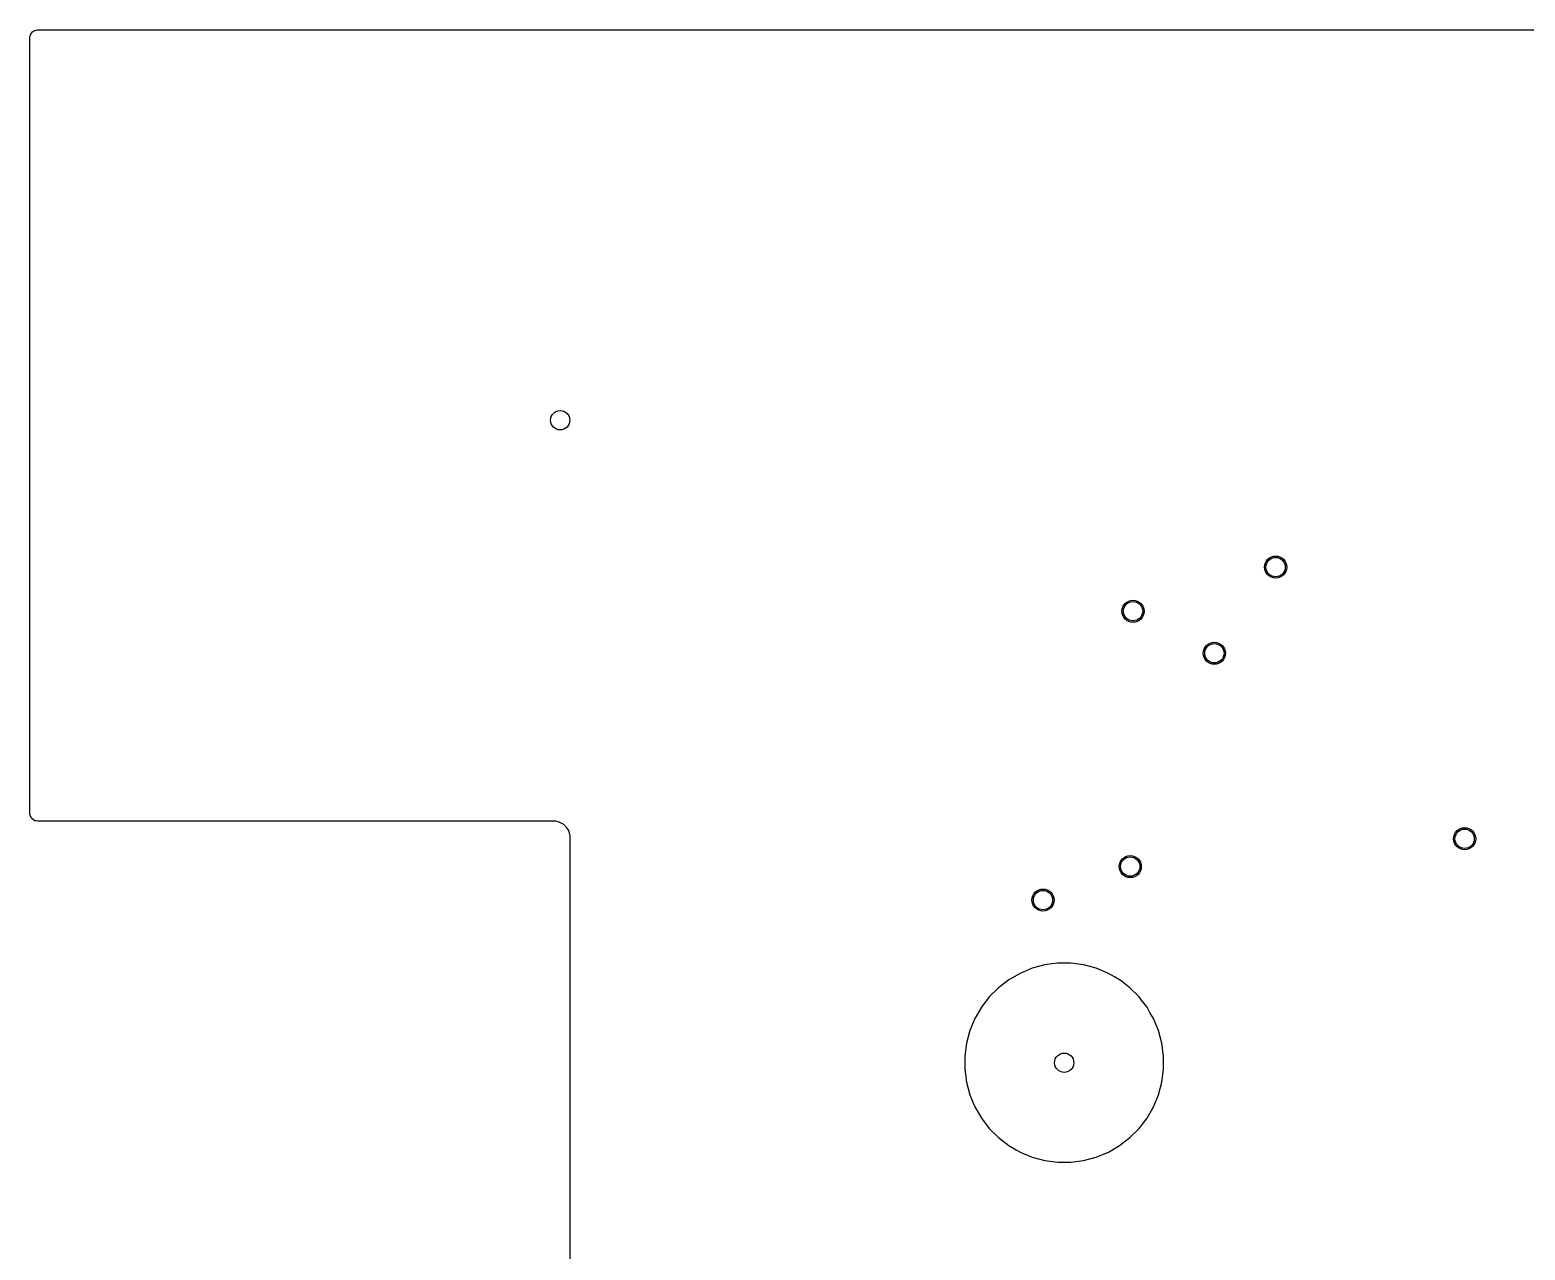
# Model space of a CAD drawing. Header units: inches. Extents: x 0.01 to 5.35, y 0.01 to 3.37.
# Drawn here: x 0.012 to 1.078, y 2.499 to 3.368 of the extents above; entities that cross this region are included whole.
import ezdxf

# ---------------------------------------------------------------- set-up
doc = ezdxf.new("R2010")
doc.units = ezdxf.units.IN
doc.header["$MEASUREMENT"] = 0
doc.layers.add('BLACK', color=250, linetype='CONTINUOUS')

msp = doc.modelspace()

# ---------------------------------------------------------------- linework, layer by layer
at = {"layer": 'BLACK', "linetype": 'CONTINUOUS'}
for p, q in [((0.0118, 3.3626), (0.012, 3.364)), ((0.0118, 3.2497), (0.0118, 3.3626)), ((0.012, 3.364), (0.0122, 3.3646)), ((0.0122, 3.3646), (0.0137, 3.3669)), ((0.0137, 3.3669), (0.0159, 3.368)), ((0.0137, 3.3669), (0.0137, 3.3669)), ((0.0159, 3.368), (0.0162, 3.3681)), ((0.0162, 3.3681), (0.0172, 3.3682)), ((0.0172, 3.3682), (5.3429, 3.3682)), ((0.0118, 3.0394), (0.0118, 3.2497)), ((0.0118, 2.9269), (0.0118, 3.0394)), ((0.0118, 2.8096), (0.0118, 2.9269)), ((0.0119, 2.8086), (0.0118, 2.8096)), ((0.012, 2.8083), (0.0119, 2.8086)), ((0.0131, 2.8061), (0.012, 2.8083)), ((0.0154, 2.8046), (0.0131, 2.8061)), ((0.0131, 2.8061), (0.0131, 2.8061)), ((0.016, 2.8044), (0.0154, 2.8046)), ((0.0174, 2.8042), (0.016, 2.8044)), ((0.3868, 2.8042), (0.0174, 2.8042)), ((0.3885, 2.8037), (0.3868, 2.8042)), ((0.3868, 2.8042), (0.3868, 2.8042)), ((0.3896, 2.8034), (0.3885, 2.8037)), ((0.3885, 2.8037), (0.3885, 2.8037)), ((0.3898, 2.8034), (0.3896, 2.8034)), ((0.3925, 2.8018), (0.3898, 2.8034)), ((0.3898, 2.8034), (0.3898, 2.8034)), ((0.3947, 2.7996), (0.3925, 2.8018)), ((0.3925, 2.8018), (0.3925, 2.8018)), ((0.3954, 2.7985), (0.3947, 2.7996)), ((0.3947, 2.7996), (0.3947, 2.7996)), ((0.3963, 2.7969), (0.3954, 2.7985)), ((0.3971, 2.7939), (0.3963, 2.7969)), ((0.3971, 2.7895), (0.3971, 2.7939)), ((0.3971, 2.6368), (0.3971, 2.7895)), ((0.7266, 2.6994), (0.718, 2.6958)), ((0.7356, 2.7018), (0.7266, 2.6994)), ((0.7445, 2.703), (0.7356, 2.7018)), ((0.7446, 2.703), (0.7445, 2.703)), ((0.7448, 2.703), (0.7446, 2.703)), ((0.7541, 2.703), (0.7448, 2.703)), ((0.7448, 2.703), (0.7448, 2.703)), ((0.7448, 2.703), (0.7448, 2.703)), ((0.7542, 2.703), (0.7541, 2.703)), ((0.7541, 2.703), (0.7541, 2.703)), ((0.7541, 2.703), (0.7541, 2.703)), ((0.7633, 2.7018), (0.7542, 2.703)), ((0.7723, 2.6994), (0.7633, 2.7018)), ((0.7809, 2.6958), (0.7723, 2.6994)), ((0.71, 2.6912), (0.7026, 2.6855)), ((0.718, 2.6958), (0.71, 2.6912)), ((0.71, 2.6912), (0.71, 2.6912)), ((0.718, 2.6958), (0.718, 2.6958)), ((0.7852, 2.6933), (0.7809, 2.6958)), ((0.7809, 2.6958), (0.7809, 2.6958)), ((0.7889, 2.6912), (0.7852, 2.6933)), ((0.7852, 2.6933), (0.7852, 2.6933)), ((0.789, 2.6911), (0.7889, 2.6912)), ((0.7889, 2.6912), (0.7889, 2.6912)), ((0.7963, 2.6855), (0.789, 2.6911)), ((0.696, 2.679), (0.6904, 2.6716)), ((0.7026, 2.6855), (0.696, 2.679)), ((0.696, 2.679), (0.696, 2.679)), ((0.696, 2.679), (0.696, 2.679)), ((0.7026, 2.6855), (0.7026, 2.6855)), ((0.7026, 2.6855), (0.7026, 2.6855)), ((0.8029, 2.679), (0.7963, 2.6855)), ((0.7963, 2.6855), (0.7963, 2.6855)), ((0.7963, 2.6855), (0.7963, 2.6855)), ((0.7963, 2.6855), (0.7963, 2.6855)), ((0.8044, 2.677), (0.8029, 2.679)), ((0.8029, 2.679), (0.8029, 2.679)), ((0.8029, 2.679), (0.8029, 2.679)), ((0.8029, 2.679), (0.8029, 2.679)), ((0.8085, 2.6716), (0.8044, 2.677)), ((0.6901, 2.6712), (0.6857, 2.6635)), ((0.6902, 2.6714), (0.6901, 2.6712)), ((0.6904, 2.6716), (0.6902, 2.6714)), ((0.8106, 2.668), (0.8085, 2.6716)), ((0.8085, 2.6716), (0.8085, 2.6716)), ((0.8131, 2.6637), (0.8106, 2.668)), ((0.8106, 2.668), (0.8106, 2.668)), ((0.6857, 2.6635), (0.6822, 2.655)), ((0.6857, 2.6635), (0.6857, 2.6635)), ((0.8131, 2.6636), (0.8131, 2.6637)), ((0.8132, 2.6636), (0.8131, 2.6636)), ((0.8132, 2.6635), (0.8132, 2.6636)), ((0.8167, 2.655), (0.8132, 2.6635)), ((0.6798, 2.646), (0.6786, 2.6368)), ((0.6822, 2.655), (0.6798, 2.646)), ((0.8191, 2.646), (0.8167, 2.655)), ((0.8203, 2.6368), (0.8191, 2.646)), ((0.3971, 2.2358), (0.3971, 2.6368)), ((0.6786, 2.6368), (0.6786, 2.6368)), ((0.6786, 2.6368), (0.6786, 2.6275)), ((0.8203, 2.6275), (0.8203, 2.6368)), ((0.6786, 2.6275), (0.6786, 2.6275)), ((0.6786, 2.6275), (0.6798, 2.6183)), ((0.8191, 2.6183), (0.8203, 2.6275)), ((0.6798, 2.6183), (0.6822, 2.6093)), ((0.8167, 2.6093), (0.8191, 2.6183)), ((0.6822, 2.6093), (0.6857, 2.6007)), ((0.8132, 2.6007), (0.8167, 2.6093)), ((0.6857, 2.6007), (0.6857, 2.6007)), ((0.6857, 2.6007), (0.6879, 2.597)), ((0.6879, 2.597), (0.6904, 2.5927)), ((0.6904, 2.5927), (0.6904, 2.5927)), ((0.6904, 2.5927), (0.6904, 2.5926)), ((0.6904, 2.5926), (0.6904, 2.5926)), ((0.6904, 2.5926), (0.696, 2.5853)), ((0.8029, 2.5853), (0.8085, 2.5927)), ((0.8085, 2.5927), (0.8132, 2.6007)), ((0.696, 2.5853), (0.696, 2.5853)), ((0.696, 2.5853), (0.696, 2.5853)), ((0.696, 2.5853), (0.696, 2.5853)), ((0.696, 2.5853), (0.696, 2.5853)), ((0.696, 2.5853), (0.7026, 2.5787)), ((0.7963, 2.5787), (0.8029, 2.5853)), ((0.7026, 2.5787), (0.7026, 2.5787)), ((0.7026, 2.5787), (0.7026, 2.5787)), ((0.7026, 2.5787), (0.7026, 2.5787)), ((0.7026, 2.5787), (0.71, 2.5731)), ((0.71, 2.5731), (0.71, 2.5731)), ((0.71, 2.5731), (0.7152, 2.5701)), ((0.7152, 2.5701), (0.7179, 2.5685)), ((0.7809, 2.5684), (0.7889, 2.5731)), ((0.7889, 2.5731), (0.7963, 2.5787)), ((0.7179, 2.5685), (0.718, 2.5684)), ((0.718, 2.5684), (0.718, 2.5684)), ((0.718, 2.5684), (0.718, 2.5684)), ((0.718, 2.5684), (0.7266, 2.5649)), ((0.7266, 2.5649), (0.7356, 2.5625)), ((0.7356, 2.5625), (0.7448, 2.5612)), ((0.7448, 2.5612), (0.7448, 2.5612)), ((0.7448, 2.5612), (0.7541, 2.5612)), ((0.7541, 2.5612), (0.7633, 2.5625)), ((0.7541, 2.5612), (0.7541, 2.5612)), ((0.7633, 2.5625), (0.7723, 2.5649)), ((0.7723, 2.5649), (0.7809, 2.5684))]:
    msp.add_line(p, q, dxfattribs=at)
at = {"layer": 'BLACK'}
for centre, radius in [((0.39, 3.09), 0.00689), ((0.9002, 2.9853), 0.00787), ((0.7985, 2.9539), 0.00787), ((0.8565, 2.9239), 0.00787), ((1.035, 2.7917), 0.00787), ((0.7965, 2.7719), 0.00787), ((0.7343, 2.748), 0.00787), ((0.7494, 2.6321), 0.00689), ((0.7494, 2.6321), 0.00689)]:
    msp.add_circle(centre, radius, dxfattribs=at)
at = {"layer": 'WHITE'}
for centre in [(0.39, 3.09), (0.9002, 2.9853), (0.7985, 2.9539), (0.8565, 2.9239), (1.035, 2.7917), (0.7965, 2.7719), (0.7343, 2.748)]:
    msp.add_circle(centre, 0.00689, dxfattribs=at)

doc.saveas('drawing.dxf')
